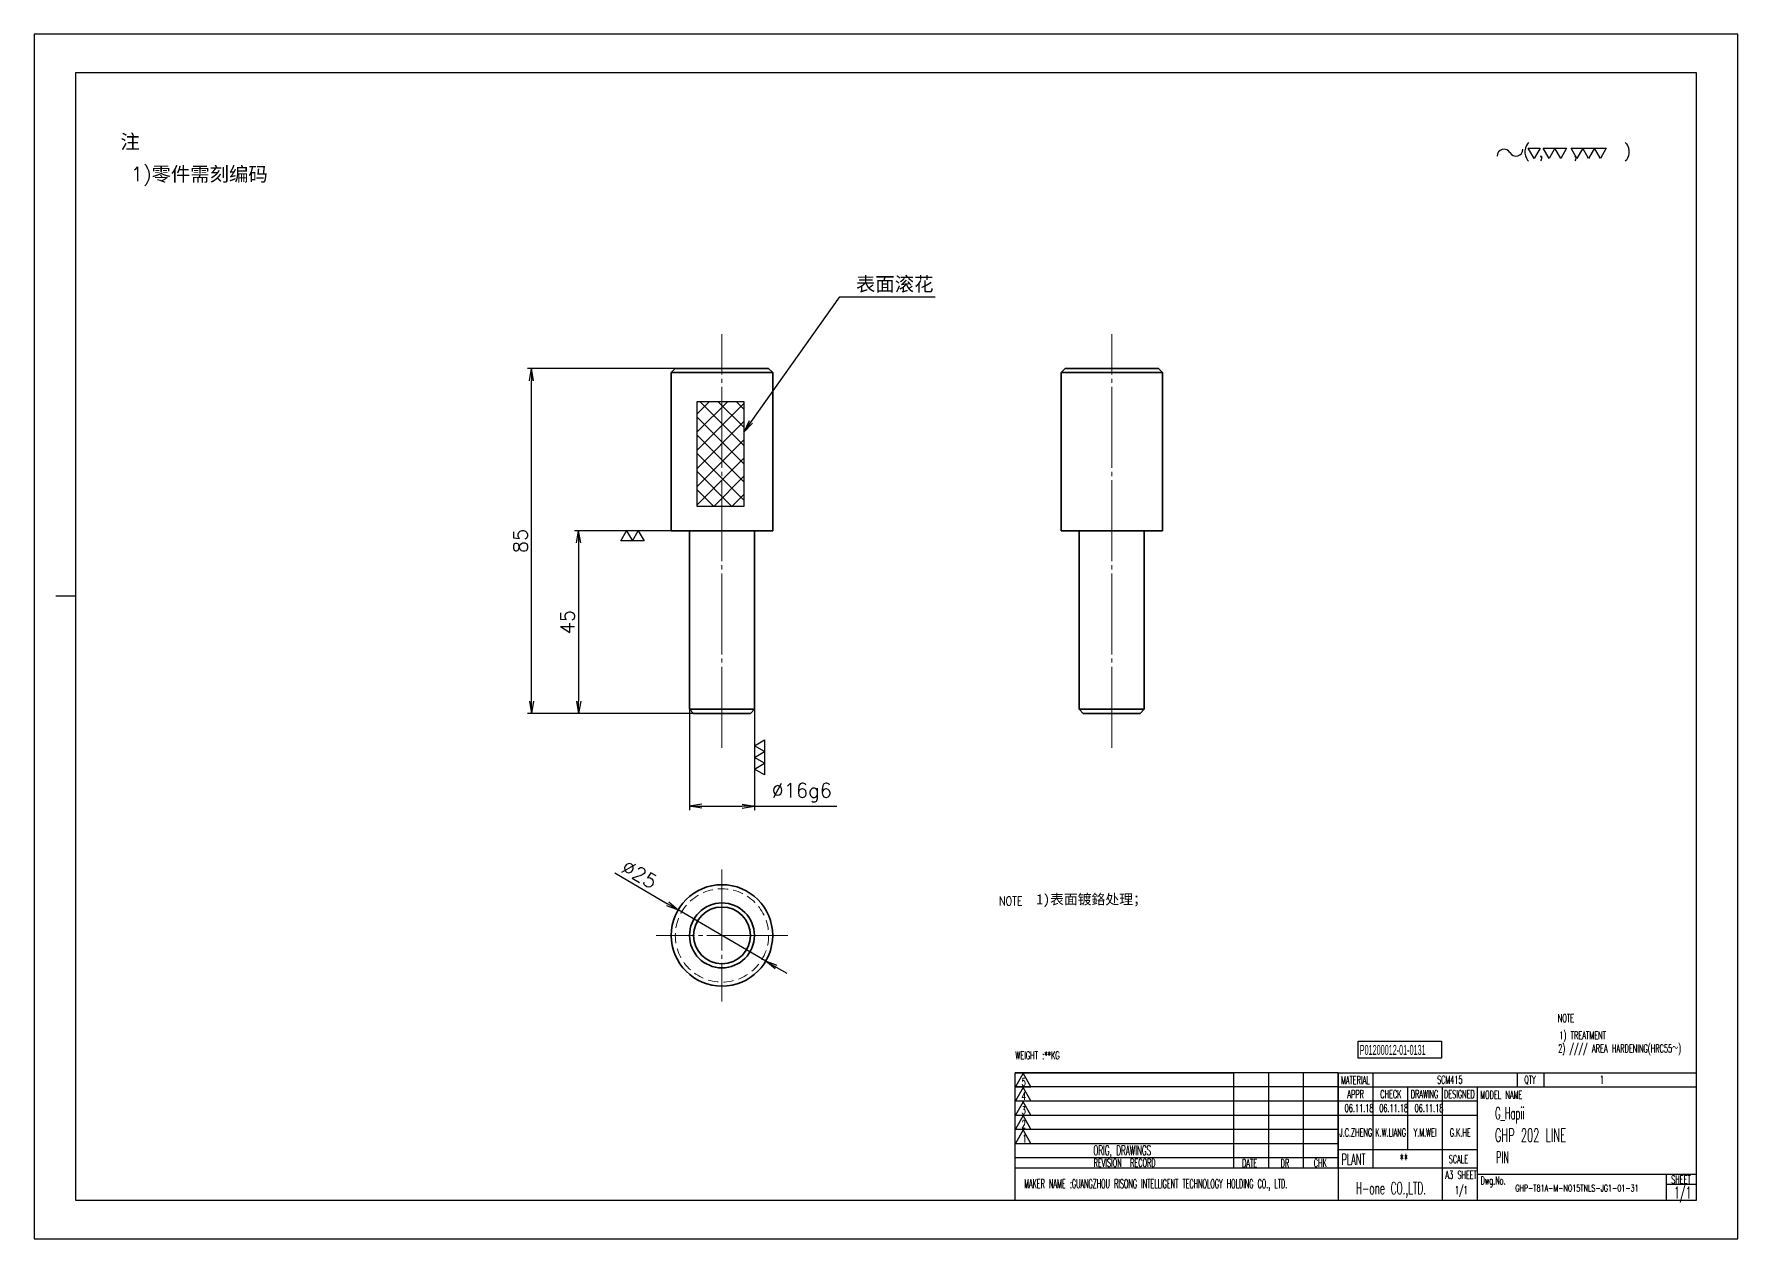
# Model space of a CAD drawing. Header units: millimetres. Extents: x -10155 to 20189, y -25550 to -22580.
# Drawn here: x 19501.5 to 19921.5, y -25547.5 to -25250.5 of the extents above; entities that cross this region are included whole.
import ezdxf
from ezdxf.enums import TextEntityAlignment as Align

# ---------------------------------------------------------------- set-up
doc = ezdxf.new("R2010")
doc.units = ezdxf.units.MM
doc.linetypes.add('CENTER-HOKUTO', pattern=[23, 20, -1, 1, -1])
doc.linetypes.add('HIDDEN-HOKUTO', pattern=[3.8, 2.5, -1.3])
doc.layers.add('AM_7', color=2, linetype='CENTER-HOKUTO', lineweight=30)
doc.layers.add('AM_HID', color=1, linetype='HIDDEN-HOKUTO', lineweight=25)
doc.layers.add('title_frame', color=7, linetype='Continuous')
doc.layers.add('word_dim', color=253, linetype='Continuous')
doc.styles.add('MX_NOTE_STANDARD', font='txt.shx', dxfattribs={"bigfont": 'bigfont.shx'})
doc.styles.get("Standard").update_dxf_attribs({"font": 'romans.shx', "bigfont": 'bigfont.shx'})
doc.dimstyles.new('RS1-1', dxfattribs={"dimtxt": 3.5, "dimasz": 3, "dimexe": 1, "dimexo": 0, "dimgap": 1, "dimtad": 3, "dimdsep": 46, "dimtxsty": 'Standard', "dimblk1": 'OPEN', "dimblk2": 'OPEN', "dimsah": 1, "dimcen": 0, "dimclrd": 256, "dimclre": 256, "dimclrt": 3, "dimazin": 2, "dimtfac": 1, "dimtmove": 0, "dimatfit": 3, "dimldrblk": 'OPEN', "dimfxl": 0, "dimtolj": 1, "dimtzin": 0, "dimarcsym": 0})

# ---------------------------------------------------------------- blocks, each defined once
blk = doc.blocks.new('A$C404331B6')
at = {"layer": 'title_frame'}
for p, q in [((0, -31.5), (0, 0)), ((0, 0), (53.9, 0)), ((79.62, 0), (0, 0)), ((53.9, -23.5), (53.9, 0)), ((62.48, -23.5), (62.48, 0)), ((62.48, -23.5), (62.48, 0)), ((71.05, -23.5), (71.05, 0)), ((71.05, -23.5), (71.05, 0)), ((79.62, 0), (79.62, -31.5)), ((79.62, 0), (167.83, 0)), ((88.2, -23.5), (88.2, 0)), ((123.73, 0), (123.73, -3.5)), ((130.3, 0), (130.3, -3.5)), ((53.9, -3.5), (0, -3.5)), ((79.62, -3.5), (0, -3.5)), ((1.98, -0.12), (0.1, -3.45)), ((0.1, -3.45), (3.86, -3.45)), ((1.98, -3.6), (0.1, -6.92)), ((3.86, -3.45), (1.98, -0.12)), ((3.86, -6.92), (1.98, -3.6)), ((79.62, -3.5), (167.83, -3.5)), ((96.78, -18.9), (96.78, -3.5)), ((105.35, -31.5), (105.35, -3.5)), ((113.92, -31.5), (113.92, -3.5)), ((53.9, -7), (0, -7)), ((79.62, -7), (0, -7)), ((0.1, -6.92), (3.86, -6.92)), ((1.98, -7.13), (0.1, -10.45)), ((3.86, -10.45), (1.98, -7.13)), ((113.92, -7), (79.62, -7)), ((53.9, -10.5), (0, -10.5)), ((79.62, -10.5), (0, -10.5)), ((0.1, -10.45), (3.86, -10.45)), ((1.98, -10.54), (0.1, -13.87)), ((3.86, -13.87), (1.98, -10.54)), ((113.92, -10.5), (79.62, -10.5)), ((53.9, -14), (0, -14)), ((79.62, -14), (0, -14)), ((0.1, -13.87), (3.86, -13.87)), ((1.98, -14.07), (0.1, -17.4)), ((3.86, -17.4), (1.98, -14.07)), ((53.9, -17.5), (0, -17.5)), ((79.62, -17.5), (0, -17.5)), ((53.9, -21), (0, -21)), ((79.62, -21), (0, -21)), ((0.1, -17.4), (3.86, -17.4)), ((79.62, -18.9), (113.92, -18.9)), ((79.62, -23.5), (0, -23.5)), ((113.92, -23.5), (79.62, -23.5)), ((113.92, -25), (167.83, -25)), ((160.48, -25), (160.48, -31.5)), ((160.48, -27.5), (167.83, -27.5)), ((167.83, -31.5), (0, -31.5))]:
    blk.add_line(p, q, dxfattribs=at)
at = {"layer": 'title_frame', "color": 3, "style": 'MX_NOTE_STANDARD', "width": 0.5341}
for s, height, p in [('5', 1.92, (1.59, -3.22)), ('MATERIAL', 1.973, (80.3, -2.79)), ('QTY', 1.973, (125.5, -2.7)), ('4', 1.92, (1.59, -6.7)), ('3', 1.92, (1.59, -10.23)), ('APPR', 1.973, (81.89, -6.26)), ('CHECK', 1.973, (89.99, -6.26)), ('DRAWING', 1.973, (97.51, -6.26)), ('DESIGNED', 1.973, (105.7, -6.26)), ('MODEL NAME', 1.973, (114.63, -6.41)), ('2', 1.92, (1.59, -13.64)), ('1', 1.92, (1.78, -17.17)), ('ORIG, DRAWINGS', 2.4112, (19.27, -20.34)), ('PLANT', 2.74, (80.46, -22.73)), ('SCALE', 1.973, (106.88, -22.28)), ('REVISION  RECORD', 1.9728, (19.32, -23.18)), ('DATE', 1.973, (55.94, -23.26)), ('DR', 1.973, (65.43, -23.27)), ('CHK', 1.973, (73.61, -23.23)), ('MAKER NAME :GUANGZHOU RISONG INTELLIGENT TECHNOLOGY HOLDING CO., LTD.', 2.16, (2.22, -28.43)), ('Dwg.No.', 1.973, (114.71, -27.52)), ('SHEET', 1.973, (161.71, -27.29))]:
    blk.add_text(s, height=height, dxfattribs=at).set_placement(p)
blk = doc.blocks.new('shiage0')
at = {"layer": 'word_dim', "color": 3, "linetype": 'Continuous'}
for centre, start, end in [((1.69, 0), 30, 180), ((4.61, 1.69), 210, 0)]:
    blk.add_arc(centre, 1.69, start, end, dxfattribs=at)
blk = doc.blocks.new('10')
at = {"layer": 'title_frame', "color": 3, "linetype": 'Continuous'}
for points in [[(9.63, 2.65), (8.18, 5.15), (11.07, 5.15)], [(13.31, 2.65), (11.86, 5.15), (17.64, 5.15), (16.2, 2.65), (14.75, 5.15)], [(20.17, 2.65), (18.73, 5.15), (27.4, 5.15), (25.95, 2.65), (24.51, 5.15), (23.06, 2.65), (21.62, 5.15)]]:
    blk.add_lwpolyline(points, close=True, dxfattribs=at)
blk.add_blockref('shiage0', (0.52, 3.24), dxfattribs=at)
blk.add_text('( ,   ,     )', height=3, dxfattribs=at).set_placement((6.84, 2.97))
blk = doc.blocks.new('_Open')
at = {"color": 0, "lineweight": -2}
for p, q in [((-1, 0.17), (0, 0)), ((-1, -0.17), (0, 0)), ((0, 0), (-1, 0))]:
    blk.add_line(p, q, dxfattribs=at)
blk = doc.blocks.new('*D815')
at = {"layer": 'DEFPOINTS', "color": 0, "linetype": 'Continuous', "ltscale": 2}
for p in [(19624.12, -25332.98), (19671.05, -25332.98), (19671.05, -25417.98)]:
    blk.add_point(p, dxfattribs=at)
at = {"layer": 'word_dim', "linetype": 'Continuous', "lineweight": -2, "ltscale": 2}
for p, q in [((19671.05, -25332.98), (19623.12, -25332.98)), ((19624.12, -25414.98), (19624.12, -25335.98)), ((19671.05, -25417.98), (19623.12, -25417.98))]:
    blk.add_line(p, q, dxfattribs=at)
at = {"layer": 'word_dim', "linetype": 'Continuous', "lineweight": -2, "ltscale": 2, "xscale": 3, "yscale": 3, "zscale": 3}
for p, rotation in [((19624.12, -25332.98), 90), ((19624.12, -25417.98), 270)]:
    blk.add_blockref('_Open', p, dxfattribs=dict(at, rotation=rotation))
at = {"layer": 'word_dim', "color": 3, "linetype": 'Continuous', "ltscale": 2, "insert": (19621.37, -25375.48), "char_height": 3.5, "attachment_point": 5, "rotation": 90}
blk.add_mtext('\\A1;85', dxfattribs=at)
blk = doc.blocks.new('*D816')
at = {"layer": 'DEFPOINTS', "color": 0, "linetype": 'Continuous', "ltscale": 2}
for p in [(19658.55, -25372.98), (19635.71, -25417.98), (19671.05, -25417.98)]:
    blk.add_point(p, dxfattribs=at)
at = {"layer": 'word_dim', "linetype": 'Continuous', "lineweight": -2, "ltscale": 2}
for p, q in [((19658.55, -25372.98), (19634.71, -25372.98)), ((19635.71, -25375.98), (19635.71, -25414.98)), ((19671.05, -25417.98), (19634.71, -25417.98))]:
    blk.add_line(p, q, dxfattribs=at)
at = {"layer": 'word_dim', "linetype": 'Continuous', "lineweight": -2, "ltscale": 2, "xscale": 3, "yscale": 3, "zscale": 3}
for p, rotation in [((19635.71, -25372.98), 90), ((19635.71, -25417.98), 270)]:
    blk.add_blockref('_Open', p, dxfattribs=dict(at, rotation=rotation))
at = {"layer": 'word_dim', "color": 3, "linetype": 'Continuous', "ltscale": 2, "insert": (19632.96, -25395.48), "char_height": 3.5, "attachment_point": 5, "rotation": 90}
blk.add_mtext('\\A1;45', dxfattribs=at)
blk = doc.blocks.new('*D817')
at = {"layer": 'DEFPOINTS', "color": 0, "linetype": 'Continuous', "ltscale": 2}
for p in [(19660.25, -25466.42), (19681.84, -25479.03)]:
    blk.add_point(p, dxfattribs=at)
at = {"layer": 'word_dim', "linetype": 'Continuous', "lineweight": -2, "ltscale": 2}
for p, q in [((19644.65, -25457.3), (19657.66, -25464.9)), ((19681.84, -25479.03), (19660.25, -25466.42)), ((19684.43, -25480.54), (19687.02, -25482.05))]:
    blk.add_line(p, q, dxfattribs=at)
at = {"layer": 'word_dim', "linetype": 'Continuous', "lineweight": -2, "ltscale": 2, "xscale": 3, "yscale": 3, "zscale": 3}
for p, rotation in [((19660.25, -25466.42), 329.7081741042153), ((19681.84, -25479.03), 149.7081741042153)]:
    blk.add_blockref('_Open', p, dxfattribs=dict(at, rotation=rotation))
at = {"layer": 'word_dim', "color": 3, "linetype": 'Continuous', "ltscale": 2, "insert": (19650.71, -25457.66), "char_height": 3.5, "attachment_point": 5, "rotation": 329.7082}
blk.add_mtext('\\A1;∅25', dxfattribs=at)
blk = doc.blocks.new('*D818')
at = {"layer": 'DEFPOINTS', "color": 0, "linetype": 'Continuous', "ltscale": 2}
for p in [(19663.05, -25408.6), (19679.05, -25408.6), (19679.05, -25440.88)]:
    blk.add_point(p, dxfattribs=at)
at = {"layer": 'word_dim', "linetype": 'Continuous', "lineweight": -2, "ltscale": 2}
for p, q in [((19663.05, -25408.6), (19663.05, -25441.88)), ((19679.05, -25408.6), (19679.05, -25441.88)), ((19666.05, -25440.88), (19676.05, -25440.88)), ((19679.05, -25440.88), (19699.38, -25440.88))]:
    blk.add_line(p, q, dxfattribs=at)
at = {"layer": 'word_dim', "linetype": 'Continuous', "lineweight": -2, "ltscale": 2, "xscale": 3, "yscale": 3, "zscale": 3, "rotation": 180}
blk.add_blockref('_Open', (19663.05, -25440.88), dxfattribs=at)
at = {"layer": 'word_dim', "linetype": 'Continuous', "lineweight": -2, "ltscale": 2, "xscale": 3, "yscale": 3, "zscale": 3}
blk.add_blockref('_Open', (19679.05, -25440.88), dxfattribs=at)
at = {"layer": 'word_dim', "color": 3, "linetype": 'Continuous', "ltscale": 2, "insert": (19690.71, -25437.55), "char_height": 3.5, "attachment_point": 5}
blk.add_mtext('\\A1;%%C16g6', dxfattribs=at)

msp = doc.modelspace()

# ---------------------------------------------------------------- hatches: boundary and pattern name
at = {"layer": 'word_dim', "linetype": 'Continuous', "ltscale": 2}
h = msp.add_hatch(dxfattribs=at)
h.set_pattern_fill('ANSI31', color=256, style=0)
h.paths.add_polyline_path([(19671.048, -25341.08), (19664.923, -25341.08), (19664.923, -25366.974), (19671.048, -25366.974)])
h.paths.add_polyline_path([(19676.439, -25341.08), (19671.048, -25341.08), (19671.048, -25366.974), (19676.439, -25366.974)])
h = msp.add_hatch(dxfattribs=at)
h.set_pattern_fill('ANSI31', color=256, angle=90, style=0)
h.paths.add_polyline_path([(19671.048, -25341.08), (19664.923, -25341.08), (19664.923, -25366.974), (19671.048, -25366.974)])
h.paths.add_polyline_path([(19676.439, -25341.08), (19671.048, -25341.08), (19671.048, -25366.974), (19676.439, -25366.974)])

# ---------------------------------------------------------------- linework, layer by layer
at = {"color": 7, "lineweight": 35, "ltscale": 0.035355}
for p, q in [((19659.548, -25332.981), (19658.548, -25333.981)), ((19682.548, -25332.981), (19683.548, -25333.981)), ((19755.619, -25332.981), (19754.619, -25333.981)), ((19778.619, -25332.981), (19779.619, -25333.981)), ((19664.048, -25417.981), (19663.048, -25416.981)), ((19678.048, -25417.981), (19679.048, -25416.981)), ((19760.119, -25417.981), (19759.119, -25416.981)), ((19774.119, -25417.981), (19775.119, -25416.981))]:
    msp.add_line(p, q, dxfattribs=at)
at = {"color": 7, "lineweight": 35}
for p, q in [((19658.548, -25372.981), (19658.548, -25333.981)), ((19683.548, -25333.981), (19658.548, -25333.981)), ((19682.548, -25332.981), (19659.548, -25332.981)), ((19683.548, -25372.981), (19683.548, -25333.981)), ((19754.619, -25372.981), (19754.619, -25333.981)), ((19779.619, -25372.981), (19779.619, -25333.981)), ((19683.548, -25372.981), (19658.548, -25372.981)), ((19663.048, -25372.981), (19663.048, -25416.981)), ((19679.048, -25372.981), (19679.048, -25416.981)), ((19759.119, -25372.981), (19759.119, -25416.981)), ((19775.119, -25372.981), (19775.119, -25416.981))]:
    msp.add_line(p, q, dxfattribs=at)
at = {"color": 7, "lineweight": 35, "ltscale": 0.3125}
for p, q in [((19767.119, -25333.981), (19754.619, -25333.981)), ((19779.619, -25333.981), (19767.119, -25333.981)), ((19767.119, -25372.981), (19754.619, -25372.981)), ((19779.619, -25372.981), (19767.119, -25372.981))]:
    msp.add_line(p, q, dxfattribs=at)
at = {"color": 7, "lineweight": 35, "ltscale": 0.2875}
for p, q in [((19767.119, -25332.981), (19755.619, -25332.981)), ((19778.619, -25332.981), (19767.119, -25332.981))]:
    msp.add_line(p, q, dxfattribs=at)
at = {"color": 7, "lineweight": 35, "ltscale": 0.4}
msp.add_line((19663.048, -25416.981), (19679.048, -25416.981), dxfattribs=at)
at = {"color": 7, "lineweight": 35, "ltscale": 0.35}
msp.add_line((19664.048, -25417.981), (19678.048, -25417.981), dxfattribs=at)
at = {"color": 7, "lineweight": 35, "ltscale": 0.2}
for p, q in [((19759.119, -25416.981), (19767.119, -25416.981)), ((19767.119, -25416.981), (19775.119, -25416.981))]:
    msp.add_line(p, q, dxfattribs=at)
at = {"color": 7, "lineweight": 35, "ltscale": 0.175}
for p, q in [((19760.119, -25417.981), (19767.119, -25417.981)), ((19767.119, -25417.981), (19774.119, -25417.981))]:
    msp.add_line(p, q, dxfattribs=at)
at = {"color": 7, "lineweight": 35}
for radius in [12.5, 8, 7]:
    msp.add_circle((19671.048, -25472.721), radius, dxfattribs=at)
at = {"layer": 'AM_7', "color": 2, "lineweight": 13}
for p, q in [((19671.048, -25426.481), (19671.048, -25324.481)), ((19767.119, -25426.481), (19767.119, -25324.481)), ((19671.048, -25456.471), (19671.048, -25488.971)), ((19687.298, -25472.721), (19654.798, -25472.721))]:
    msp.add_line(p, q, dxfattribs=at)
at = {"layer": 'AM_HID', "color": 1, "lineweight": 13}
for p, q in [((19683.548, -25333.981), (19658.548, -25333.981)), ((19767.119, -25333.981), (19754.619, -25333.981)), ((19779.619, -25333.981), (19767.119, -25333.981)), ((19663.048, -25416.981), (19679.048, -25416.981)), ((19759.119, -25416.981), (19767.119, -25416.981)), ((19767.119, -25416.981), (19775.119, -25416.981))]:
    msp.add_line(p, q, dxfattribs=at)
msp.add_circle((19671.048, -25472.721), 11.5, dxfattribs=at)
at = {"layer": 'title_frame'}
for p, q in [((19506.806, -25389.035), (19511.806, -25389.035)), ((19827.853, -25498.762), (19848.381, -25498.762)), ((19827.853, -25502.962), (19827.853, -25498.762)), ((19848.381, -25498.762), (19848.381, -25502.962)), ((19822.956, -25506.573), (19822.956, -25510.073)), ((19822.956, -25530.073), (19822.956, -25506.573)), ((19822.956, -25506.573), (19822.956, -25538.073)), ((19848.381, -25502.962), (19827.853, -25502.962)), ((19911.156, -25538.073), (19857.256, -25538.073)), ((19911.156, -25538.073), (19857.256, -25538.073))]:
    msp.add_line(p, q, dxfattribs=at)
at = {"layer": 'title_frame', "color": 4}
msp.add_lwpolyline([(19921.481, -25250.535), (19501.481, -25250.535), (19501.481, -25547.535), (19921.481, -25547.535)], close=True, dxfattribs=at)
at = {"layer": 'title_frame'}
msp.add_lwpolyline([(19511.806, -25259.998), (19911.156, -25259.998), (19911.156, -25538.073), (19511.806, -25538.073)], close=True, dxfattribs=at)
at = {"layer": 'word_dim', "linetype": 'Continuous', "ltscale": 2}
msp.add_lwpolyline([(19664.923, -25341.08), (19676.439, -25341.08), (19676.439, -25366.974), (19664.923, -25366.974)], close=True, dxfattribs=at)
at = {"layer": 'word_dim', "color": 3, "linetype": 'Continuous', "ltscale": 2}
for points in [[(19650.421, -25372.981), (19651.866, -25375.484), (19646.086, -25375.484), (19647.531, -25372.981), (19648.976, -25375.484)], [(19679.048, -25425.946), (19681.551, -25424.501), (19681.551, -25433.171), (19679.048, -25431.726), (19681.551, -25430.281), (19679.048, -25428.836), (19681.551, -25427.391)]]:
    msp.add_lwpolyline(points, close=True, dxfattribs=at)

# ---------------------------------------------------------------- block references
at = {"layer": 'word_dim', "linetype": 'Continuous', "ltscale": 2}
msp.add_blockref('10', (19861.624, -25283.842), dxfattribs=at)
at = {"layer": 'word_dim', "ltscale": 2}
msp.add_blockref('A$C404331B6', (19743.331, -25506.573), dxfattribs=at)

# ---------------------------------------------------------------- texts
at = {"ltscale": 2, "attachment_point": 1}
for s, insert, char_height, width in [('{\\fSimSun|b0|i0|c134|p2;\\C3;注}', (19522.773, -25275.292), 3.5, 10.36469), ('{\\Fromans,bigfont|c134;\\C3;1)\\fSimSun|b0|i0|c134|p2;零件需刻编码}', (19525.338, -25283.3), 3.5, 96.90613), ('{\\fSimSun|b0|i0|c134|p2;\\C3;1)表面镀鉻处理；}', (19748.512, -25462.557), 2.5, 96.90613)]:
    msp.add_mtext(s, dxfattribs=dict(at, insert=insert, char_height=char_height, width=width))
at = {"linetype": 'Continuous', "insert": (19861.633, -25517.053), "char_height": 3, "width": 50.9, "attachment_point": 4}
msp.add_mtext('{\\W0.5;\\C3;G_Hapii }', dxfattribs=at)
at = {"color": 3, "linetype": 'Continuous', "insert": (19866.588, -25534.21), "char_height": 1.6, "width": 37.13137, "attachment_point": 1}
msp.add_mtext('{\\W0.65;GHP-T81A-M-NO15TNLS-JG1-01-31}', dxfattribs=at)
at = {"layer": 'title_frame', "color": 3, "style": 'MX_NOTE_STANDARD'}
for s, height, width, p in [('NOTE', 1.96, 0.545, (19877.078, -25494.103)), ('1) TREATMENT', 1.96, 0.545, (19877.467, -25498.326)), ('WEIGHT :**KG ', 1.96, 0.545, (19743.355, -25503.257)), ('2) //// AREA HARDENING(HRC55\\M+18160)', 2, 0.5341, (19877.177, -25501.573)), ('SCM415', 1.9728, 0.5341, (19847.329, -25509.274)), ('1', 1.973, 0.5341, (19887.457, -25509.274)), ('06.11.18', 1.9, 0.5341, (19824.543, -25516.249)), ('06.11.18', 1.9, 0.5341, (19833.054, -25516.249)), ('06.11.18', 1.9, 0.5341, (19841.772, -25516.249)), ('GHP 202 LINE', 3.3, 0.5341, (19861.595, -25523.622)), ('**', 2.74, 0.5341, (19838.149, -25529.303)), ('PIN', 2.94, 0.5, (19861.843, -25528.886)), ('A3 SHEET', 1.9728, 0.5341, (19849.386, -25532.749)), ('H-one CO.,LTD.', 3, 0.5341, (19827.312, -25536.523)), ('1/1', 1.9728, 0.5341, (19851.737, -25536.504)), ('1/1', 3, 0.5341, (19905.763, -25537.597))]:
    msp.add_text(s, height=height, dxfattribs=dict(at, width=width)).set_placement(p)
at = {"layer": 'title_frame', "color": 3, "style": 'MX_NOTE_STANDARD', "width": 0.5341}
for s, p in [('J.C.ZHENG', (19827.288, -25522.866)), ('K.W.LIANG', (19835.883, -25522.888)), ('Y.M.WEI', (19844.362, -25522.884)), ('G.K.HE', (19853.033, -25522.888))]:
    msp.add_text(s, height=1.9728, dxfattribs=at).set_placement(p, align=Align.BOTTOM_CENTER)
at = {"layer": 'title_frame', "color": 3, "insert": (19828.266, -25499.718), "char_height": 2.45, "width": 4.1107, "attachment_point": 1, "style": 'MX_NOTE_STANDARD'}
msp.add_mtext('{\\f3 of 9 Barcode|b0|i0|c0|p82;\\W0.5;P01200012-01-0131}', dxfattribs=at)
at = {"layer": 'word_dim', "color": 3, "linetype": 'Continuous', "width": 0.788866}
msp.add_text('NOTE     ', height=2.1875, dxfattribs=at).set_placement((19739.347, -25465.341), (19751.016, -25465.341), align=Align.FIT)
at = {"layer": 'word_dim', "color": 3, "linetype": 'Continuous', "ltscale": 2, "insert": (19704.086, -25314.278), "char_height": 3.5, "width": 33.82649, "attachment_point": 7}
msp.add_mtext('{\\fSimSun|b0|i0|c134|p2;表面滚花}', dxfattribs=at)

# ---------------------------------------------------------------- dimensions: what is measured, and where the dimension line sits
at = {"layer": 'word_dim', "linetype": 'Continuous', "ltscale": 2}
for base, p1, p2, picture, middle in [((19624.12, -25332.981), (19671.048, -25417.981), (19671.048, -25332.981), '*D815', (19621.37, -25375.481)), ((19635.707, -25417.981), (19658.548, -25372.981), (19671.048, -25417.981), '*D816', (19632.957, -25395.481))]:
    dim = msp.add_linear_dim(base=base, p1=p1, p2=p2, angle=90, dimstyle='RS1-1', dxfattribs=at)
    dim.commit()
    dim.dimension.update_dxf_attribs({"geometry": picture, "text_midpoint": middle})
dim = msp.add_linear_dim(base=(19679.048, -25440.88), p1=(19663.048, -25408.6), p2=(19679.048, -25408.6), text='%%C<>g6', dimstyle='RS1-1', dxfattribs=at)
dim.commit()
dim.dimension.update_dxf_attribs({"geometry": '*D818', "text_midpoint": (19690.715, -25437.547)})
dim = msp.add_diameter_dim_2p(p1=(19681.841, -25479.026), p2=(19660.255, -25466.416), dimstyle='RS1-1', dxfattribs=at)
dim.commit()
dim.dimension.update_dxf_attribs({"geometry": '*D817', "text_midpoint": (19649.327, -25460.032), "dimtype": 163})

# ---------------------------------------------------------------- leaders
at = {"layer": 'word_dim', "linetype": 'Continuous', "ltscale": 2, "annotation_type": 0, "has_hookline": 1, "hookline_direction": 0, "text_width": 19.483}
msp.add_leader([(19676.439, -25348.64), (19700.086, -25315.278), (19703.086, -25315.278)], dimstyle='RS1-1', override={"dimgap": 1, "dimtad": 1}, dxfattribs=at)

doc.saveas('drawing.dxf')
